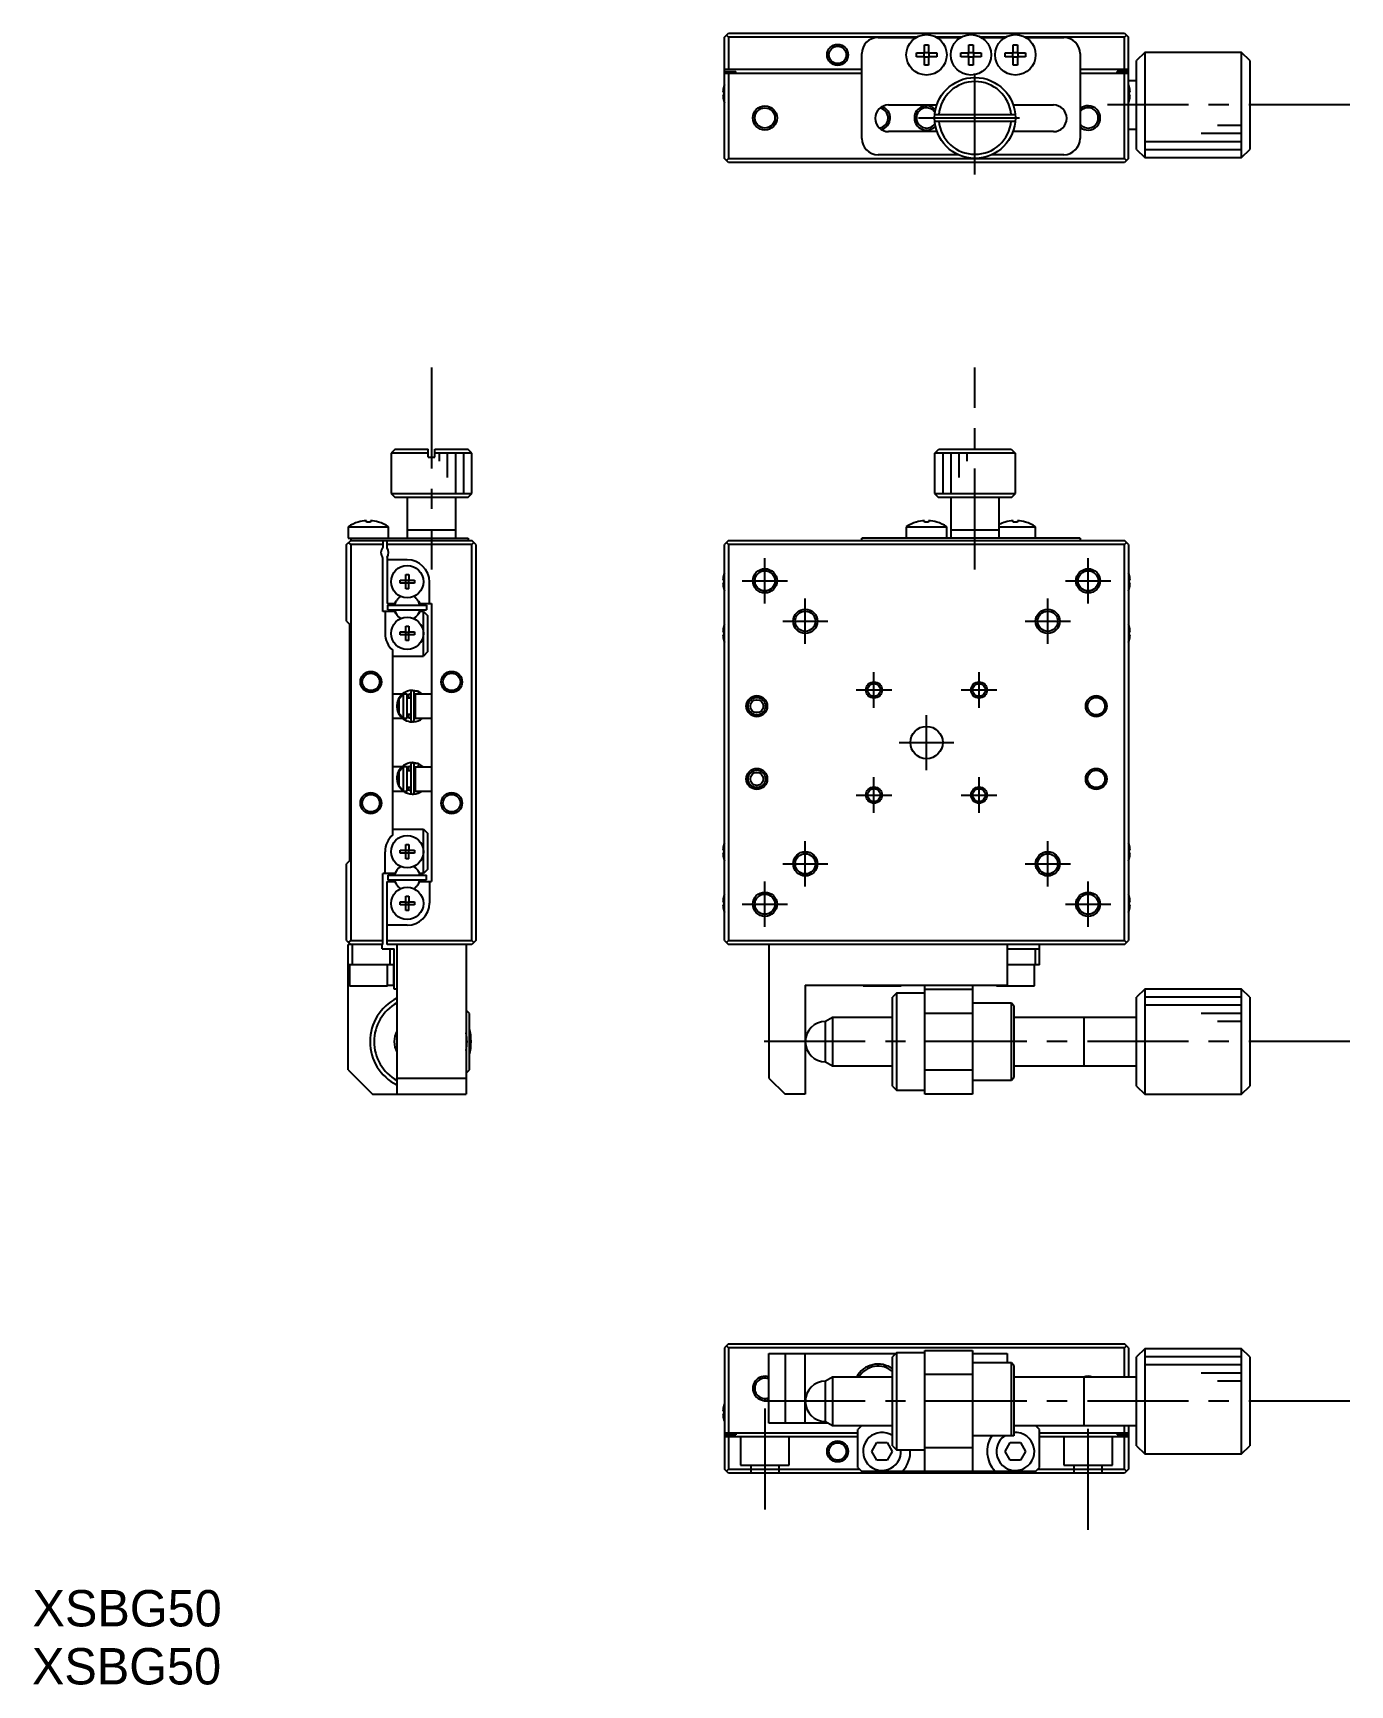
# Model space of a CAD drawing. Extents: x 98 to 394, y -4 to 200.
# Drawn here: x 98 to 261, y -4.4 to 199.9 of the extents above; entities that cross this region are included whole.
import ezdxf

# ---------------------------------------------------------------- set-up
doc = ezdxf.new("R2010")
doc.units = 0
doc.header["$LTSCALE"] = 10
doc.linetypes.add('CENTER', pattern=[2, 1.25, -0.25, 0.25, -0.25])
doc.linetypes.add('DASHED', pattern=[3.5, 2, -1.5])
doc.layers.get('0').update_dxf_attribs({"linetype": 'CONTINUOUS'})
doc.layers.add('CENTER', color=1, linetype='CENTER')
doc.styles.get("Standard").update_dxf_attribs({"font": 'FGP教科書体NT-M'})

msp = doc.modelspace()

# ---------------------------------------------------------------- linework, layer by layer
at = {"color": 7, "linetype": 'CONTINUOUS'}
for p, q in [((183.552981, 199.435219), (184.052981, 199.935219)), ((183.552981, 184.435219), (183.552981, 199.435219)), ((183.802981, 199.685219), (184.052981, 199.435219)), ((184.052981, 199.935219), (233.052981, 199.935219)), ((184.052981, 199.435219), (184.052981, 195.435219)), ((207.365547, 199.435219), (184.052981, 199.435219)), ((202.552981, 199.385219), (207.277246, 199.385219)), ((208.292981, 198.493809), (208.812981, 198.493809)), ((208.292981, 197.495219), (208.292981, 198.493809)), ((208.812981, 198.493809), (208.812981, 197.495219)), ((212.865547, 199.435219), (209.740416, 199.435219)), ((209.828716, 199.385219), (212.777246, 199.385219)), ((213.792981, 198.493809), (214.312981, 198.493809)), ((213.792981, 197.495219), (213.792981, 198.493809)), ((214.312981, 198.493809), (214.312981, 197.495219)), ((218.365547, 199.435219), (215.240416, 199.435219)), ((215.328716, 199.385219), (218.277246, 199.385219)), ((219.292981, 198.493809), (219.812981, 198.493809)), ((219.292981, 197.495219), (219.292981, 198.493809)), ((219.812981, 198.493809), (219.812981, 197.495219)), ((233.052981, 199.435219), (220.740416, 199.435219)), ((220.828716, 199.385219), (225.552981, 199.385219)), ((233.052981, 199.935219), (233.552981, 199.435219)), ((233.052981, 199.435219), (233.302981, 199.685219)), ((233.052981, 195.435219), (233.052981, 199.435219)), ((233.552981, 184.435219), (233.552981, 199.435219)), ((200.552981, 186.885219), (200.552981, 197.385219)), ((207.294392, 196.975219), (207.294392, 197.495219)), ((207.294392, 197.495219), (208.292981, 197.495219)), ((208.292981, 196.975219), (207.294392, 196.975219)), ((208.251606, 196.975219), (208.251606, 197.495219)), ((208.292981, 197.536594), (208.812981, 197.536594)), ((208.292981, 195.97663), (208.292981, 196.975219)), ((208.812981, 196.933844), (208.292981, 196.933844)), ((208.812981, 197.495219), (209.811571, 197.495219)), ((208.812981, 196.975219), (208.812981, 195.97663)), ((209.811571, 196.975219), (208.812981, 196.975219)), ((208.854356, 197.495219), (208.854356, 196.975219)), ((209.811571, 197.495219), (209.811571, 196.975219)), ((212.794392, 196.975219), (212.794392, 197.495219)), ((212.794392, 197.495219), (213.792981, 197.495219)), ((213.792981, 196.975219), (212.794392, 196.975219)), ((213.751606, 196.975219), (213.751606, 197.495219)), ((213.792981, 197.536594), (214.312981, 197.536594)), ((213.792981, 195.97663), (213.792981, 196.975219)), ((214.312981, 196.933844), (213.792981, 196.933844)), ((214.312981, 197.495219), (215.311571, 197.495219)), ((214.312981, 196.975219), (214.312981, 195.97663)), ((215.311571, 196.975219), (214.312981, 196.975219)), ((214.354356, 197.495219), (214.354356, 196.975219)), ((215.311571, 197.495219), (215.311571, 196.975219)), ((218.294392, 196.975219), (218.294392, 197.495219)), ((218.294392, 197.495219), (219.292981, 197.495219)), ((219.292981, 196.975219), (218.294392, 196.975219)), ((219.251606, 196.975219), (219.251606, 197.495219)), ((219.292981, 197.536594), (219.812981, 197.536594)), ((219.292981, 195.97663), (219.292981, 196.975219)), ((219.812981, 196.933844), (219.292981, 196.933844)), ((219.812981, 197.495219), (220.811571, 197.495219)), ((219.812981, 196.975219), (219.812981, 195.97663)), ((220.811571, 196.975219), (219.812981, 196.975219)), ((219.854356, 197.495219), (219.854356, 196.975219)), ((220.811571, 197.495219), (220.811571, 196.975219)), ((227.552981, 197.385219), (227.552981, 186.885219)), ((235.552981, 197.535219), (234.552981, 196.535219)), ((234.552981, 185.535219), (234.552981, 196.535219)), ((235.552981, 197.535219), (235.552981, 184.535219)), ((247.552981, 197.535219), (235.552981, 197.535219)), ((248.552981, 196.535219), (247.552981, 197.535219)), ((247.552981, 184.535219), (247.552981, 197.535219)), ((248.552981, 196.535219), (248.552981, 185.535219)), ((200.552981, 195.435219), (183.552981, 195.435219)), ((183.552981, 195.185219), (184.952981, 195.185219)), ((200.552981, 194.935219), (183.552981, 194.935219)), ((184.052981, 194.935219), (184.052981, 184.435219)), ((184.952981, 194.935219), (184.952981, 195.185219)), ((208.812981, 195.97663), (208.292981, 195.97663)), ((214.312981, 195.97663), (213.792981, 195.97663)), ((219.812981, 195.97663), (219.292981, 195.97663)), ((233.552981, 195.435219), (227.552981, 195.435219)), ((233.552981, 194.935219), (227.552981, 194.935219)), ((233.552981, 195.185219), (232.152981, 195.185219)), ((232.152981, 194.935219), (232.152981, 195.185219)), ((233.052981, 184.435219), (233.052981, 194.935219)), ((183.363122, 192.615219), (183.48346, 192.615219)), ((183.48346, 192.255219), (183.363122, 192.255219)), ((183.478837, 193.323835), (183.48346, 193.321581)), ((183.48346, 192.615219), (183.48346, 192.255219)), ((234.552981, 194.035219), (233.552981, 194.035219)), ((233.622503, 193.321581), (233.627125, 193.323835)), ((233.622503, 192.615219), (233.74284, 192.615219)), ((233.622503, 192.255219), (233.622503, 192.615219)), ((233.74284, 192.255219), (233.622503, 192.255219)), ((183.48346, 191.548858), (183.478837, 191.546603)), ((203.852981, 191.035219), (209.815894, 191.035219)), ((219.290069, 191.035219), (224.252981, 191.035219)), ((233.627125, 191.546603), (233.622503, 191.548858)), ((219.536956, 189.835219), (209.569007, 189.835219)), ((209.569007, 189.035219), (219.536956, 189.035219)), ((233.552981, 188.035219), (234.552981, 188.035219)), ((209.850854, 187.735219), (203.852981, 187.735219)), ((224.252981, 187.735219), (219.255109, 187.735219)), ((184.052981, 183.935219), (183.552981, 184.435219)), ((184.052981, 184.435219), (183.802981, 184.185219)), ((184.052981, 184.435219), (233.052981, 184.435219)), ((233.052981, 183.935219), (184.052981, 183.935219)), ((212.47994, 184.885219), (202.552981, 184.885219)), ((225.552981, 184.885219), (216.626023, 184.885219)), ((233.302981, 184.185219), (233.052981, 184.435219)), ((233.552981, 184.435219), (233.052981, 183.935219)), ((234.552981, 185.535219), (235.552981, 184.535219)), ((235.552981, 184.535219), (247.552981, 184.535219)), ((247.552981, 184.535219), (248.552981, 185.535219)), ((142.791274, 148.468422), (142.291274, 147.968422)), ((146.891274, 147.968422), (142.291274, 147.968422)), ((142.291274, 147.968422), (142.291274, 142.968422)), ((142.791274, 148.468422), (146.891274, 148.468422)), ((146.891274, 147.468422), (146.891274, 148.468422)), ((146.891274, 147.468422), (147.691274, 147.468422)), ((147.691274, 148.468422), (151.791274, 148.468422)), ((147.691274, 147.468422), (147.691274, 148.468422)), ((152.291274, 147.968422), (147.691274, 147.968422)), ((152.291274, 147.968422), (151.791274, 148.468422)), ((152.291274, 142.968422), (152.291274, 147.968422)), ((209.552981, 147.468422), (209.552981, 142.968422)), ((209.552981, 147.468422), (209.569007, 147.468422)), ((209.569007, 147.968422), (210.070794, 148.468422)), ((209.569007, 147.468422), (209.569007, 147.968422)), ((219.536956, 147.968422), (209.569007, 147.968422)), ((210.070794, 148.468422), (219.035168, 148.468422)), ((219.035168, 148.468422), (219.536956, 147.968422)), ((219.536956, 147.968422), (219.536956, 147.468422)), ((219.536956, 147.468422), (219.552981, 147.468422)), ((219.552981, 142.968422), (219.552981, 147.468422)), ((142.291274, 142.968422), (142.791274, 142.468422)), ((142.291274, 142.968422), (152.291274, 142.968422)), ((151.791274, 142.468422), (142.791274, 142.468422)), ((144.291274, 142.468422), (144.291274, 137.468422)), ((150.291274, 137.468422), (150.291274, 142.468422)), ((151.791274, 142.468422), (152.291274, 142.968422)), ((209.552981, 142.968422), (219.552981, 142.968422)), ((209.552981, 142.968422), (210.052981, 142.468422)), ((219.052981, 142.468422), (210.052981, 142.468422)), ((211.552981, 142.468422), (211.552981, 137.468422)), ((217.552981, 137.468422), (217.552981, 142.468422)), ((219.052981, 142.468422), (219.552981, 142.968422)), ((138.232685, 139.431003), (138.229341, 139.437858)), ((139.231274, 139.431003), (139.231274, 139.603375)), ((139.751274, 139.431003), (139.231274, 139.431003)), ((139.751274, 139.603375), (139.751274, 139.431003)), ((140.753207, 139.437858), (140.749864, 139.431003)), ((207.294392, 139.431003), (207.291048, 139.437858)), ((208.292981, 139.431003), (208.292981, 139.603375)), ((208.812981, 139.431003), (208.292981, 139.431003)), ((208.812981, 139.603375), (208.812981, 139.431003)), ((209.814914, 139.437858), (209.811571, 139.431003)), ((218.294392, 139.431003), (218.291048, 139.437858)), ((219.292981, 139.431003), (219.292981, 139.603375)), ((219.812981, 139.431003), (219.292981, 139.431003)), ((219.812981, 139.603375), (219.812981, 139.431003)), ((220.814914, 139.437858), (220.811571, 139.431003)), ((136.791274, 136.668422), (137.291274, 137.168422)), ((136.991274, 138.86008), (141.991274, 138.86008)), ((136.991274, 138.86008), (136.991274, 137.468422)), ((136.991274, 137.468422), (151.841274, 137.468422)), ((137.291274, 136.668422), (137.041274, 136.918422)), ((137.291274, 137.168422), (152.291274, 137.168422)), ((137.341274, 137.168422), (137.341274, 137.468422)), ((141.291274, 137.168422), (141.291274, 136.32986)), ((141.791274, 136.268422), (141.791274, 137.168422)), ((141.991274, 137.468422), (141.991274, 138.86008)), ((144.291274, 138.468422), (150.291274, 138.468422)), ((151.841274, 137.468422), (151.841274, 137.168422)), ((152.791274, 136.668422), (152.291274, 137.168422)), ((152.541274, 136.918422), (152.291274, 136.668422)), ((184.052981, 137.168422), (183.552981, 136.668422)), ((184.052981, 136.668422), (183.802981, 136.918422)), ((184.052981, 137.168422), (233.052981, 137.168422)), ((200.552981, 137.168422), (200.552981, 137.468422)), ((227.552981, 137.468422), (200.552981, 137.468422)), ((206.052981, 138.86008), (211.052981, 138.86008)), ((206.052981, 138.86008), (206.052981, 137.468422)), ((211.052981, 137.468422), (211.052981, 138.86008)), ((211.552981, 138.468422), (217.552981, 138.468422)), ((217.552981, 138.86008), (222.052981, 138.86008)), ((222.052981, 137.468422), (222.052981, 138.86008)), ((227.552981, 137.468422), (227.552981, 137.168422)), ((233.552981, 136.668422), (233.052981, 137.168422)), ((233.302981, 136.918422), (233.052981, 136.668422)), ((136.791274, 127.168422), (136.791274, 136.668422)), ((137.291274, 136.668422), (137.291274, 87.668422)), ((141.291274, 136.668422), (137.291274, 136.668422)), ((141.291274, 128.368422), (141.291274, 135.006985)), ((152.291274, 136.668422), (141.791274, 136.668422)), ((141.791274, 135.068422), (141.791274, 129.368422)), ((152.291274, 87.668422), (152.291274, 136.668422)), ((152.791274, 136.668422), (152.791274, 87.668422)), ((183.552981, 87.668422), (183.552981, 136.668422)), ((233.052981, 136.668422), (184.052981, 136.668422)), ((184.052981, 136.668422), (184.052981, 87.668422)), ((233.052981, 87.668422), (233.052981, 136.668422)), ((233.552981, 136.668422), (233.552981, 87.668422)), ((144.291274, 134.768422), (141.791274, 134.768422)), ((144.111274, 132.954784), (144.471274, 132.954784)), ((144.111274, 132.248422), (144.111274, 132.954784)), ((144.471274, 132.954784), (144.471274, 132.248422)), ((183.478837, 132.957038), (183.48346, 132.954784)), ((233.622503, 132.954784), (233.627125, 132.957038)), ((143.404913, 132.248422), (144.111274, 132.248422)), ((143.404913, 131.888422), (143.404913, 132.248422)), ((144.111274, 131.888422), (143.404913, 131.888422)), ((144.121646, 132.23805), (144.111274, 132.248422)), ((144.121646, 131.898795), (144.111274, 131.888422)), ((144.111274, 131.182061), (144.111274, 131.888422)), ((144.471274, 131.182061), (144.111274, 131.182061)), ((144.121646, 131.898795), (144.121646, 132.23805)), ((144.121646, 132.23805), (144.460902, 132.23805)), ((144.460902, 131.898795), (144.121646, 131.898795)), ((144.460902, 132.23805), (144.471274, 132.248422)), ((144.460902, 132.23805), (144.460902, 131.898795)), ((144.460902, 131.898795), (144.471274, 131.888422)), ((144.471274, 132.248422), (145.177636, 132.248422)), ((145.177636, 131.888422), (144.471274, 131.888422)), ((144.471274, 131.182061), (144.471274, 131.888422)), ((145.177636, 132.248422), (145.177636, 131.888422)), ((147.041274, 129.368422), (147.041274, 132.018422)), ((183.363122, 132.248422), (183.48346, 132.248422)), ((183.48346, 131.888422), (183.363122, 131.888422)), ((183.48346, 131.182061), (183.478837, 131.179807)), ((183.48346, 132.248422), (183.48346, 131.888422)), ((233.622503, 131.888422), (233.622503, 132.248422)), ((233.622503, 132.248422), (233.74284, 132.248422)), ((233.74284, 131.888422), (233.622503, 131.888422)), ((233.627125, 131.179807), (233.622503, 131.182061)), ((141.791274, 129.368422), (142.746862, 129.368422)), ((141.891274, 128.568422), (141.891274, 129.168422)), ((141.891274, 129.168422), (146.691274, 129.168422)), ((142.746862, 129.368422), (142.916459, 129.662172)), ((145.666089, 129.662172), (145.835686, 129.368422)), ((145.835686, 129.368422), (147.291274, 129.368422)), ((146.691274, 129.168422), (146.691274, 128.568422)), ((147.291274, 129.368422), (147.291274, 94.968422)), ((136.791274, 127.168422), (137.141274, 126.818422)), ((137.141274, 126.818422), (137.141274, 97.518422)), ((142.746862, 128.368422), (141.291274, 128.368422)), ((141.541274, 128.368422), (141.541274, 125.668422)), ((141.891274, 128.568422), (146.691274, 128.568422)), ((142.916459, 128.074672), (142.746862, 128.368422)), ((145.835686, 128.368422), (145.666089, 128.074672)), ((146.291274, 128.368422), (145.835686, 128.368422)), ((146.291274, 128.368422), (146.791274, 127.868422)), ((146.291274, 122.868422), (146.291274, 128.368422)), ((146.791274, 127.868422), (146.791274, 123.368422)), ((143.404913, 125.848422), (144.111274, 125.848422)), ((143.404913, 125.488422), (143.404913, 125.848422)), ((144.111274, 125.488422), (143.404913, 125.488422)), ((144.111274, 126.554784), (144.471274, 126.554784)), ((144.111274, 125.848422), (144.111274, 126.554784)), ((144.121646, 125.83805), (144.111274, 125.848422)), ((144.121646, 125.498795), (144.111274, 125.488422)), ((144.111274, 124.782061), (144.111274, 125.488422)), ((144.471274, 124.782061), (144.111274, 124.782061)), ((144.121646, 125.498795), (144.121646, 125.83805)), ((144.121646, 125.83805), (144.460902, 125.83805)), ((144.460902, 125.498795), (144.121646, 125.498795)), ((144.460902, 125.83805), (144.471274, 125.848422)), ((144.460902, 125.83805), (144.460902, 125.498795)), ((144.460902, 125.498795), (144.471274, 125.488422)), ((144.471274, 126.554784), (144.471274, 125.848422)), ((144.471274, 125.848422), (145.177636, 125.848422)), ((145.177636, 125.488422), (144.471274, 125.488422)), ((144.471274, 124.782061), (144.471274, 125.488422)), ((145.177636, 125.848422), (145.177636, 125.488422)), ((183.363122, 125.848422), (183.48346, 125.848422)), ((183.48346, 125.488422), (183.363122, 125.488422)), ((183.478837, 126.557038), (183.48346, 126.554784)), ((183.48346, 124.782061), (183.478837, 124.779807)), ((183.48346, 125.848422), (183.48346, 125.488422)), ((233.622503, 126.554784), (233.627125, 126.557038)), ((233.622503, 125.488422), (233.622503, 125.848422)), ((233.622503, 125.848422), (233.74284, 125.848422)), ((233.74284, 125.488422), (233.622503, 125.488422)), ((233.627125, 124.779807), (233.622503, 124.782061)), ((142.491274, 100.747485), (142.491274, 123.58936)), ((142.491274, 122.868422), (146.291274, 122.868422)), ((146.791274, 123.368422), (146.291274, 122.868422)), ((145.712303, 118.467425), (144.97076, 118.625149)), ((145.37466, 118.52197), (145.340394, 118.517907)), ((145.409083, 118.524316), (145.37466, 118.52197)), ((145.443579, 118.52494), (145.409083, 118.524316)), ((145.478065, 118.523838), (145.443579, 118.52494)), ((145.512455, 118.521015), (145.478065, 118.523838)), ((143.690808, 118.168422), (142.491274, 118.168422)), ((143.291274, 117.584938), (143.791274, 118.114106)), ((143.291274, 115.751907), (143.291274, 117.584938)), ((144.291274, 118.168422), (143.791274, 118.168422)), ((143.791274, 118.168422), (143.791274, 115.168422)), ((144.291264, 118.083348), (144.743397, 118.21445)), ((144.291274, 115.168422), (144.291274, 118.168422)), ((144.743424, 117.668422), (144.291274, 117.668422)), ((144.491274, 117.668422), (144.491274, 118.168422)), ((144.743424, 118.426469), (144.743424, 114.926469)), ((145.142743, 118.458307), (145.140985, 118.457471)), ((145.174332, 118.472324), (145.142743, 118.458307)), ((145.143424, 114.926469), (145.143424, 118.426469)), ((145.143424, 117.824858), (145.291242, 118.084784)), ((145.291274, 117.668422), (145.143424, 117.668422)), ((145.20657, 118.484743), (145.174332, 118.472324)), ((145.239375, 118.495535), (145.20657, 118.484743)), ((145.272669, 118.504674), (145.239375, 118.495535)), ((145.30637, 118.512137), (145.272669, 118.504674)), ((145.291274, 118.168422), (145.291274, 115.168422)), ((147.291274, 118.168422), (145.291274, 118.168422)), ((145.340394, 118.517907), (145.30637, 118.512137)), ((145.546666, 118.516476), (145.512455, 118.521015)), ((145.580613, 118.510232), (145.546666, 118.516476)), ((145.614215, 118.502298), (145.580613, 118.510232)), ((145.610875, 118.180246), (145.60455, 118.168422)), ((145.617336, 118.192752), (145.610875, 118.180246)), ((145.647387, 118.492692), (145.614215, 118.502298)), ((145.719102, 118.464511), (145.61508, 118.168404)), ((145.623891, 118.205858), (145.617336, 118.192752)), ((145.630497, 118.219479), (145.623891, 118.205858)), ((145.637112, 118.233528), (145.630497, 118.219479)), ((145.643692, 118.247913), (145.637112, 118.233528)), ((145.650195, 118.262541), (145.643692, 118.247913)), ((145.680048, 118.481439), (145.647387, 118.492692)), ((145.656579, 118.277317), (145.650195, 118.262541)), ((145.662802, 118.292146), (145.656579, 118.277317)), ((145.668824, 118.30693), (145.662802, 118.292146)), ((145.674607, 118.321576), (145.668824, 118.30693)), ((145.680111, 118.335986), (145.674607, 118.321576)), ((145.710438, 118.469285), (145.680048, 118.481439)), ((145.685303, 118.350069), (145.680111, 118.335986)), ((145.690148, 118.363732), (145.685303, 118.350069)), ((145.694614, 118.376888), (145.690148, 118.363732)), ((145.698674, 118.38945), (145.694614, 118.376888)), ((145.7023, 118.401338), (145.698674, 118.38945)), ((145.705469, 118.412474), (145.7023, 118.401338)), ((145.70816, 118.422787), (145.705469, 118.412474)), ((145.710356, 118.432208), (145.70816, 118.422787)), ((145.709106, 118.469567), (145.711098, 118.468911)), ((146.197073, 118.168457), (145.709998, 118.468434)), ((145.712043, 118.440678), (145.710356, 118.432208)), ((145.711098, 118.468911), (145.712577, 118.467066)), ((145.71321, 118.448142), (145.712043, 118.440678)), ((145.712577, 118.467066), (145.713532, 118.464043)), ((145.71385, 118.45455), (145.71321, 118.448142)), ((145.713532, 118.464043), (145.713957, 118.459862)), ((145.713957, 118.459862), (145.71385, 118.45455)), ((142.491274, 115.168422), (143.710012, 115.168422)), ((143.791274, 115.222739), (143.291274, 115.751907)), ((143.791274, 115.168422), (144.291274, 115.168422)), ((144.743423, 115.138788), (144.291206, 115.26932)), ((144.291274, 115.668422), (144.743424, 115.668422)), ((144.491274, 115.192946), (144.491274, 115.668422)), ((144.965401, 114.727696), (145.06619, 114.731335)), ((145.143424, 115.668422), (145.291274, 115.668422)), ((145.291235, 115.268158), (145.143424, 115.52808)), ((145.304634, 115.167616), (145.143427, 115.13847)), ((145.291274, 115.168422), (147.291274, 115.168422)), ((145.651746, 114.86087), (145.710438, 114.883653)), ((145.70662, 114.883884), (145.709106, 114.883371)), ((145.709106, 114.883371), (145.708799, 114.884103)), ((145.710438, 114.883653), (145.709106, 114.883371)), ((145.710196, 114.884589), (145.763126, 114.908191)), ((143.635281, 109.168422), (142.491274, 109.168422)), ((143.291274, 108.584938), (143.791274, 109.114106)), ((143.291274, 106.751907), (143.291274, 108.584938)), ((144.291274, 109.168422), (143.791274, 109.168422)), ((143.791274, 109.168422), (143.791274, 106.168422)), ((144.291152, 109.136322), (144.754136, 109.272493)), ((144.291274, 106.168422), (144.291274, 109.168422)), ((144.754164, 108.668422), (144.291274, 108.668422)), ((144.491274, 109.168422), (144.365262, 109.168422)), ((144.491274, 108.668422), (144.491274, 109.168422)), ((144.754164, 109.484512), (144.754164, 105.984512)), ((145.723042, 109.525467), (144.981499, 109.683192)), ((145.153482, 109.51635), (145.151724, 109.515514)), ((145.185072, 109.530367), (145.153482, 109.51635)), ((145.154164, 105.984512), (145.154164, 109.484512)), ((145.154164, 108.882901), (145.291229, 109.136207)), ((145.291274, 108.668422), (145.154164, 108.668422)), ((145.217309, 109.542786), (145.185072, 109.530367)), ((145.250115, 109.553578), (145.217309, 109.542786)), ((145.283408, 109.562716), (145.250115, 109.553578)), ((145.317109, 109.57018), (145.283408, 109.562716)), ((145.291274, 109.168534), (147.291274, 109.167894)), ((145.291274, 109.168422), (145.291274, 106.168422)), ((145.351134, 109.57595), (145.317109, 109.57018)), ((145.385399, 109.580013), (145.351134, 109.57595)), ((145.419822, 109.582359), (145.385399, 109.580013)), ((145.454319, 109.582982), (145.419822, 109.582359)), ((145.488804, 109.581881), (145.454319, 109.582982)), ((145.523194, 109.579057), (145.488804, 109.581881)), ((145.557405, 109.574518), (145.523194, 109.579057)), ((145.591352, 109.568274), (145.557405, 109.574518)), ((145.582144, 109.17345), (145.577967, 109.168422)), ((145.586692, 109.179521), (145.582144, 109.17345)), ((145.591583, 109.186597), (145.586692, 109.179521)), ((145.729841, 109.522554), (145.589994, 109.168403)), ((145.624954, 109.56034), (145.591352, 109.568274)), ((145.596786, 109.194636), (145.591583, 109.186597)), ((145.60227, 109.203588), (145.596786, 109.194636)), ((145.608001, 109.213399), (145.60227, 109.203588)), ((145.613944, 109.224007), (145.608001, 109.213399)), ((145.620062, 109.235349), (145.613944, 109.224007)), ((145.626319, 109.247354), (145.620062, 109.235349)), ((145.658126, 109.550735), (145.624954, 109.56034)), ((145.632675, 109.259948), (145.626319, 109.247354)), ((145.639092, 109.273055), (145.632675, 109.259948)), ((145.645529, 109.286593), (145.639092, 109.273055)), ((145.651949, 109.300481), (145.645529, 109.286593)), ((145.65831, 109.314632), (145.651949, 109.300481)), ((145.690787, 109.539482), (145.658126, 109.550735)), ((145.664575, 109.32896), (145.65831, 109.314632)), ((145.670705, 109.343376), (145.664575, 109.32896)), ((145.676662, 109.357793), (145.670705, 109.343376)), ((145.682409, 109.372122), (145.676662, 109.357793)), ((145.687912, 109.386275), (145.682409, 109.372122)), ((145.693136, 109.400165), (145.687912, 109.386275)), ((145.721178, 109.527328), (145.690787, 109.539482)), ((145.69805, 109.413707), (145.693136, 109.400165)), ((145.702623, 109.426818), (145.69805, 109.413707)), ((145.706828, 109.439417), (145.702623, 109.426818)), ((145.710638, 109.451427), (145.706828, 109.439417)), ((145.71403, 109.462774), (145.710638, 109.451427)), ((145.716983, 109.473388), (145.71403, 109.462774)), ((145.71948, 109.483206), (145.716983, 109.473388)), ((145.721504, 109.492165), (145.71948, 109.483206)), ((145.719845, 109.527609), (145.72179, 109.526987)), ((146.273866, 109.168473), (145.720737, 109.526477)), ((145.723044, 109.500212), (145.721504, 109.492165)), ((145.72179, 109.526987), (145.723249, 109.525239)), ((145.724089, 109.507297), (145.723044, 109.500212)), ((145.723249, 109.525239), (145.724213, 109.522374)), ((145.724635, 109.513376), (145.724089, 109.507297)), ((145.724213, 109.522374), (145.724676, 109.518412)), ((145.724676, 109.518412), (145.724635, 109.513376)), ((143.275142, 106.745012), (143.795278, 106.167916)), ((143.791274, 106.222739), (143.291274, 106.751907)), ((144.754162, 106.196831), (144.291222, 106.332388)), ((144.291274, 106.668422), (144.754164, 106.668422)), ((144.491274, 106.254427), (144.491274, 106.668422)), ((145.154164, 106.668422), (145.291274, 106.668422)), ((145.291247, 106.332804), (145.154164, 106.586123)), ((142.491274, 106.168422), (144.291274, 106.168422)), ((144.976141, 105.785739), (145.076929, 105.789378)), ((145.291354, 106.220804), (145.154166, 106.196513)), ((145.291274, 106.168422), (147.291274, 106.168422)), ((145.662486, 105.918914), (145.721178, 105.941695)), ((145.717359, 105.941927), (145.719845, 105.941414)), ((145.719845, 105.941414), (145.719538, 105.942145)), ((145.721178, 105.941695), (145.719845, 105.941414)), ((145.720936, 105.942631), (145.773865, 105.966234)), ((142.491274, 101.468422), (146.291274, 101.468422)), ((146.291274, 101.468422), (146.791274, 100.968422)), ((146.291274, 95.968422), (146.291274, 101.468422)), ((146.791274, 100.968422), (146.791274, 96.468422)), ((141.541274, 95.968422), (141.541274, 98.668422)), ((143.404913, 98.848422), (144.111274, 98.848422)), ((143.404913, 98.488422), (143.404913, 98.848422)), ((144.111274, 98.488422), (143.404913, 98.488422)), ((144.111274, 99.554784), (144.471274, 99.554784)), ((144.111274, 98.848422), (144.111274, 99.554784)), ((144.121646, 98.83805), (144.111274, 98.848422)), ((144.121646, 98.498795), (144.111274, 98.488422)), ((144.111274, 97.782061), (144.111274, 98.488422)), ((144.121646, 98.498795), (144.121646, 98.83805)), ((144.121646, 98.83805), (144.460902, 98.83805)), ((144.460902, 98.498795), (144.121646, 98.498795)), ((144.460902, 98.83805), (144.471274, 98.848422)), ((144.460902, 98.83805), (144.460902, 98.498795)), ((144.460902, 98.498795), (144.471274, 98.488422)), ((144.471274, 99.554784), (144.471274, 98.848422)), ((144.471274, 98.848422), (145.177636, 98.848422)), ((145.177636, 98.488422), (144.471274, 98.488422)), ((144.471274, 97.782061), (144.471274, 98.488422)), ((145.177636, 98.848422), (145.177636, 98.488422)), ((183.363122, 98.848422), (183.48346, 98.848422)), ((183.48346, 98.488422), (183.363122, 98.488422)), ((183.478837, 99.557038), (183.48346, 99.554784)), ((183.48346, 98.848422), (183.48346, 98.488422)), ((233.622503, 99.554784), (233.627125, 99.557038)), ((233.622503, 98.488422), (233.622503, 98.848422)), ((233.622503, 98.848422), (233.74284, 98.848422)), ((233.74284, 98.488422), (233.622503, 98.488422)), ((137.141274, 97.518422), (136.791274, 97.168422)), ((136.791274, 87.668422), (136.791274, 97.168422)), ((142.916459, 96.262172), (142.746862, 95.968422)), ((144.471274, 97.782061), (144.111274, 97.782061)), ((145.835686, 95.968422), (145.666089, 96.262172)), ((146.791274, 96.468422), (146.291274, 95.968422)), ((183.48346, 97.782061), (183.478837, 97.779807)), ((233.627125, 97.779807), (233.622503, 97.782061)), ((142.746862, 95.968422), (141.291274, 95.968422)), ((141.291274, 87.168422), (141.291274, 95.968422)), ((141.791274, 94.968422), (142.746862, 94.968422)), ((141.791274, 87.168422), (141.791274, 94.968422)), ((141.891274, 95.768422), (146.691274, 95.768422)), ((141.891274, 95.768422), (141.891274, 95.168422)), ((141.891274, 95.168422), (146.691274, 95.168422)), ((142.746862, 94.968422), (142.916459, 94.674672)), ((145.666089, 94.674672), (145.835686, 94.968422)), ((146.291274, 95.968422), (145.835686, 95.968422)), ((145.835686, 94.968422), (147.291274, 94.968422)), ((146.691274, 95.168422), (146.691274, 95.768422)), ((147.041274, 94.968422), (147.041274, 92.318422)), ((143.404913, 92.448422), (144.111274, 92.448422)), ((143.404913, 92.088422), (143.404913, 92.448422)), ((144.111274, 92.088422), (143.404913, 92.088422)), ((144.111274, 93.154784), (144.471274, 93.154784)), ((144.111274, 92.448422), (144.111274, 93.154784)), ((144.121646, 92.43805), (144.111274, 92.448422)), ((144.121646, 92.098795), (144.111274, 92.088422)), ((144.111274, 91.382061), (144.111274, 92.088422)), ((144.121646, 92.098795), (144.121646, 92.43805)), ((144.121646, 92.43805), (144.460902, 92.43805)), ((144.460902, 92.098795), (144.121646, 92.098795)), ((144.460902, 92.43805), (144.471274, 92.448422)), ((144.460902, 92.43805), (144.460902, 92.098795)), ((144.460902, 92.098795), (144.471274, 92.088422)), ((144.471274, 93.154784), (144.471274, 92.448422)), ((144.471274, 92.448422), (145.177636, 92.448422)), ((145.177636, 92.088422), (144.471274, 92.088422)), ((144.471274, 91.382061), (144.471274, 92.088422)), ((145.177636, 92.448422), (145.177636, 92.088422)), ((183.363122, 92.448422), (183.48346, 92.448422)), ((183.48346, 92.088422), (183.363122, 92.088422)), ((183.478837, 93.157038), (183.48346, 93.154784)), ((183.48346, 92.448422), (183.48346, 92.088422)), ((233.622503, 93.154784), (233.627125, 93.157038)), ((233.622503, 92.088422), (233.622503, 92.448422)), ((233.622503, 92.448422), (233.74284, 92.448422)), ((233.74284, 92.088422), (233.622503, 92.088422)), ((144.471274, 91.382061), (144.111274, 91.382061)), ((183.48346, 91.382061), (183.478837, 91.379807)), ((233.627125, 91.379807), (233.622503, 91.382061)), ((144.291274, 89.568422), (141.791274, 89.568422)), ((136.791274, 87.668422), (137.291274, 87.168422)), ((141.291274, 87.168422), (136.991274, 87.168422)), ((136.991274, 71.668422), (136.991274, 87.168422)), ((137.041274, 87.418422), (137.291274, 87.668422)), ((137.291274, 87.668422), (141.291274, 87.668422)), ((137.491274, 87.168422), (137.491274, 84.668422)), ((141.191274, 86.668422), (141.191274, 87.168422)), ((141.191274, 86.668422), (142.691274, 86.668422)), ((141.791274, 87.668422), (152.291274, 87.668422)), ((152.291274, 87.168422), (141.791274, 87.168422)), ((142.191274, 84.668422), (142.191274, 86.668422)), ((142.691274, 81.668422), (142.691274, 86.668422)), ((142.991274, 87.168422), (142.991274, 68.668422)), ((151.591274, 87.168422), (151.591274, 68.668422)), ((152.291274, 87.668422), (152.541274, 87.418422)), ((152.791274, 87.668422), (152.291274, 87.168422)), ((183.552981, 87.668422), (184.052981, 87.168422)), ((184.052981, 87.668422), (183.802981, 87.418422)), ((184.052981, 87.668422), (233.052981, 87.668422)), ((233.052981, 87.168422), (184.052981, 87.168422)), ((189.052981, 87.168422), (189.052981, 70.668422)), ((218.552981, 87.168422), (218.552981, 82.168422)), ((218.552981, 86.668422), (222.552983, 86.668422)), ((222.052981, 84.668422), (222.052981, 86.668422)), ((222.552983, 84.668422), (222.552983, 87.168422)), ((233.302981, 87.418422), (233.052981, 87.668422)), ((233.052981, 87.168422), (233.552981, 87.668422)), ((142.691274, 84.668422), (136.991274, 84.668422)), ((137.060453, 84.668422), (137.060453, 82.168422)), ((137.141274, 84.668422), (137.141274, 82.068422)), ((141.841274, 82.068422), (141.841274, 84.668422)), ((142.651011, 82.168422), (142.651011, 84.668422)), ((222.552981, 84.668422), (218.552981, 84.668422)), ((221.902981, 82.068422), (221.902981, 84.668422)), ((137.141274, 82.168422), (136.991274, 82.168422)), ((137.141274, 82.068422), (141.841274, 82.068422)), ((141.841274, 82.168422), (142.691274, 82.168422)), ((193.552981, 82.168422), (218.552981, 82.168422)), ((193.552981, 82.168422), (193.552981, 68.668422)), ((200.702981, 82.168422), (200.702981, 82.068422)), ((200.702981, 82.068422), (205.402981, 82.068422)), ((205.402981, 82.068422), (205.402981, 82.168422)), ((208.352981, 68.668422), (208.352981, 82.168422)), ((214.252981, 82.168422), (214.252981, 68.668422)), ((217.202981, 82.168422), (217.202981, 82.068422)), ((217.202981, 82.068422), (221.902981, 82.068422)), ((142.991274, 81.668422), (142.691274, 81.668422)), ((204.852981, 81.168422), (204.352981, 80.668422)), ((204.352981, 69.668422), (204.352981, 80.668422)), ((204.852981, 81.168422), (204.852981, 69.168422)), ((208.352981, 81.168422), (204.852981, 81.168422)), ((208.352981, 81.668422), (214.252981, 81.668422)), ((219.052981, 79.918422), (214.252981, 79.918422)), ((219.052981, 70.418422), (219.052981, 79.918422)), ((219.352981, 79.618422), (219.052981, 79.918422)), ((235.552981, 81.668422), (234.552981, 80.668422)), ((234.552981, 69.668422), (234.552981, 80.668422)), ((235.552981, 81.668422), (235.552981, 68.668422)), ((247.552981, 81.668422), (235.552981, 81.668422)), ((248.552981, 80.668422), (247.552981, 81.668422)), ((247.552981, 68.668422), (247.552981, 81.668422)), ((248.552981, 80.668197), (248.552981, 69.668422)), ((151.991274, 78.668422), (151.591274, 79.068422)), ((151.991274, 71.668422), (151.991274, 78.668422)), ((196.919007, 78.168422), (196.052981, 77.668422)), ((196.052981, 72.668422), (196.052981, 77.668422)), ((196.919007, 78.168422), (196.919007, 72.168422)), ((204.352962, 78.168422), (196.919007, 78.168422)), ((214.252981, 78.668422), (208.352981, 78.668422)), ((219.352981, 79.618422), (219.352981, 70.718422)), ((234.552981, 78.168422), (219.353001, 78.168422)), ((228.052981, 72.168417), (228.052981, 78.168428)), ((136.991274, 71.668422), (139.991274, 68.668422)), ((151.591274, 71.268422), (151.991274, 71.668422)), ((196.052981, 72.668422), (196.919007, 72.168422)), ((196.919007, 72.168422), (204.352962, 72.168422)), ((208.352981, 71.668422), (214.252981, 71.668422)), ((219.353001, 72.168422), (234.552981, 72.168422)), ((142.991274, 70.668422), (151.591274, 70.668422)), ((189.052981, 70.668422), (191.052981, 68.668422)), ((204.352981, 69.668422), (204.852981, 69.168422)), ((214.252981, 70.418422), (219.052981, 70.418422)), ((219.052981, 70.418422), (219.352981, 70.718422)), ((234.552981, 69.668422), (235.552981, 68.668422)), ((247.552981, 68.668422), (248.552981, 69.668422)), ((139.991274, 68.668422), (151.591274, 68.668422)), ((193.552981, 68.668422), (191.052981, 68.668422)), ((204.852981, 69.168422), (208.352981, 69.168422)), ((214.252981, 68.668422), (208.352981, 68.668422)), ((235.552981, 68.668422), (247.552981, 68.668422)), ((184.052981, 37.776633), (183.552981, 37.276633)), ((183.552981, 37.276633), (183.552981, 22.276633)), ((183.802981, 37.526633), (184.052981, 37.276633)), ((184.052981, 37.776633), (233.052981, 37.776633)), ((184.052981, 37.276633), (184.052981, 26.776633)), ((233.052981, 37.276633), (184.052981, 37.276633)), ((208.352981, 36.976633), (214.252981, 36.976633)), ((208.352981, 21.976633), (208.352981, 36.976633)), ((214.252981, 36.976633), (214.252981, 21.976633)), ((233.552981, 37.276633), (233.052981, 37.776633)), ((233.052981, 37.276633), (233.302981, 37.526633)), ((233.052981, 33.676633), (233.052981, 37.276633)), ((233.552981, 37.276633), (233.552981, 33.676633)), ((235.552981, 37.176633), (234.552981, 36.176633)), ((247.552981, 37.176633), (235.552981, 37.176633)), ((235.552981, 37.176633), (235.552981, 24.176633)), ((247.552981, 24.176633), (247.552981, 37.176633)), ((248.552981, 36.176633), (247.552981, 37.176633)), ((189.052981, 27.976633), (189.052981, 36.576633)), ((189.052981, 36.576633), (204.752981, 36.576633)), ((191.052981, 36.576633), (191.052981, 27.976633)), ((193.552981, 27.976633), (193.552981, 36.576633)), ((204.852981, 36.676633), (204.352981, 36.176633)), ((204.352981, 25.176633), (204.352981, 36.176633)), ((204.852981, 36.676633), (204.852981, 24.676633)), ((208.352981, 36.676633), (204.852981, 36.676633)), ((214.252981, 36.576633), (218.552981, 36.576633)), ((219.052981, 35.426633), (214.252981, 35.426633)), ((218.552981, 36.576633), (218.552981, 35.426633)), ((219.052981, 26.426633), (219.052981, 35.426633)), ((219.352981, 35.126633), (219.052981, 35.426633)), ((219.352981, 35.126633), (219.352981, 26.426633)), ((234.552981, 25.176633), (234.552981, 36.176633)), ((248.552981, 36.176633), (248.552981, 25.176633)), ((196.919007, 33.676633), (196.052981, 33.176633)), ((196.052981, 28.176633), (196.052981, 33.176633)), ((204.352981, 33.676633), (196.919007, 33.676633)), ((196.919007, 33.676633), (196.919007, 27.676633)), ((214.252981, 33.976633), (208.352981, 33.976633)), ((234.552981, 33.676633), (219.352981, 33.676633)), ((228.052981, 27.676628), (228.052981, 33.676638)), ((183.363122, 29.456633), (183.48346, 29.456633)), ((183.48346, 29.096633), (183.363122, 29.096633)), ((183.478837, 30.165249), (183.48346, 30.162994)), ((183.48346, 29.456633), (183.48346, 29.096633)), ((183.48346, 28.390271), (183.478837, 28.388017)), ((183.552981, 26.776633), (200.052981, 26.776633)), ((184.952981, 26.776633), (184.952981, 26.526633)), ((196.399391, 27.976633), (189.052981, 27.976633)), ((196.052981, 28.176633), (196.919007, 27.676633)), ((196.919007, 27.676633), (204.352981, 27.676633)), ((200.552981, 27.676633), (200.052981, 27.176633)), ((200.052981, 22.476633), (200.052981, 27.176633)), ((219.352981, 27.676633), (234.552981, 27.676633)), ((222.552981, 27.176633), (222.052981, 27.676633)), ((222.552981, 22.476633), (222.552981, 27.176633)), ((222.552981, 26.776633), (233.552981, 26.776633)), ((232.152981, 26.776633), (232.152981, 26.526633)), ((233.052981, 26.776633), (233.052981, 27.676633)), ((233.552981, 27.676633), (233.552981, 22.276633)), ((183.552981, 26.526633), (184.952981, 26.526633)), ((200.052981, 26.276633), (183.552981, 26.276633)), ((184.052981, 26.276633), (184.052981, 22.276633)), ((201.782811, 24.476633), (202.417896, 25.576633)), ((202.417896, 25.576633), (203.688067, 25.576633)), ((203.688067, 25.576633), (204.323152, 24.476633)), ((204.352981, 25.176633), (204.852981, 24.676633)), ((204.852981, 24.676633), (208.352981, 24.676633)), ((208.352981, 24.976633), (214.252981, 24.976633)), ((219.352981, 26.426633), (214.252981, 26.426633)), ((218.282811, 24.476633), (218.917896, 25.576633)), ((218.917896, 25.576633), (220.188067, 25.576633)), ((220.188067, 25.576633), (220.823152, 24.476633)), ((233.552981, 26.276633), (222.552981, 26.276633)), ((233.552981, 26.526633), (232.152981, 26.526633)), ((233.052981, 22.276633), (233.052981, 26.276633)), ((234.552981, 25.176633), (235.552981, 24.176633)), ((247.552981, 24.176633), (248.552981, 25.176633)), ((202.417896, 23.376633), (201.782811, 24.476633)), ((203.688067, 23.376633), (202.417896, 23.376633)), ((204.323152, 24.476633), (203.688067, 23.376633)), ((218.917896, 23.376633), (218.282811, 24.476633)), ((220.188067, 23.376633), (218.917896, 23.376633)), ((220.823152, 24.476633), (220.188067, 23.376633)), ((235.552981, 24.176633), (247.552981, 24.176633)), ((184.052981, 21.776633), (183.552981, 22.276633)), ((184.052981, 22.276633), (183.802981, 22.026633)), ((184.052981, 22.276633), (200.252981, 22.276633)), ((233.052981, 21.776633), (184.052981, 21.776633)), ((200.052981, 22.476633), (200.552981, 21.976633)), ((222.052981, 21.976633), (200.552981, 21.976633)), ((205.571137, 22.045811), (205.600509, 21.976633)), ((217.005454, 21.976633), (217.034826, 22.045811)), ((222.052981, 21.976633), (222.552981, 22.476633)), ((222.352981, 22.276633), (233.052981, 22.276633)), ((233.302981, 22.026633), (233.052981, 22.276633)), ((233.552981, 22.276633), (233.052981, 21.776633))]:
    msp.add_line(p, q, dxfattribs=at)
at = {"color": 3, "linetype": 'CONTINUOUS'}
for p, q in [((187.327399, 189.189359), (187.364839, 189.046866)), ((244.552981, 188.535219), (247.552981, 188.535219)), ((235.552981, 186.535219), (247.552981, 186.535219)), ((242.552981, 187.535219), (247.552981, 187.535219)), ((235.552981, 185.535219), (247.552981, 185.535219)), ((148.291274, 146.968422), (148.291274, 147.968422)), ((149.291274, 144.968422), (149.291274, 147.968422)), ((150.291274, 142.968422), (150.291274, 147.968422)), ((151.291274, 142.968422), (151.291274, 147.968422)), ((210.552981, 147.968422), (210.552981, 142.968422)), ((211.552981, 147.968422), (211.552981, 142.968422)), ((212.552981, 147.968422), (212.552981, 144.968422)), ((213.552981, 147.968422), (213.552981, 146.968422)), ((247.552981, 80.668422), (235.552981, 80.668422)), ((247.552981, 79.668422), (235.552981, 79.668422)), ((247.552981, 78.668422), (242.552981, 78.668422)), ((247.552981, 77.668422), (244.552981, 77.668422)), ((247.552981, 36.176633), (235.552981, 36.176633)), ((247.552981, 35.176633), (235.552981, 35.176633)), ((247.552981, 34.176633), (242.552981, 34.176633)), ((247.552981, 33.176633), (244.552981, 33.176633))]:
    msp.add_line(p, q, dxfattribs=at)
at = {"color": 3, "linetype": 'DASHED'}
for p, q in [((185.552981, 26.276633), (185.552981, 22.776633)), ((191.552981, 22.776633), (191.552981, 26.276633)), ((225.552981, 26.276633), (225.552981, 22.776633)), ((231.552981, 22.776633), (231.552981, 26.276633)), ((185.552981, 22.776633), (191.552981, 22.776633)), ((186.802981, 22.776633), (186.802981, 21.776633)), ((190.302981, 21.776633), (190.302981, 22.776633)), ((225.552981, 22.776633), (231.552981, 22.776633)), ((226.802981, 22.776633), (226.802981, 21.776633)), ((230.302981, 21.776633), (230.302981, 22.776633))]:
    msp.add_line(p, q, dxfattribs=at)
at = {"color": 3, "linetype": 'CONTINUOUS'}
for centre, radius in [((197.552981, 197.235219), 1.3), ((188.552981, 189.435219), 1.5), ((188.552981, 132.168422), 1.5), ((228.552981, 132.168422), 1.5), ((193.552981, 127.168422), 1.5), ((223.552981, 127.168422), 1.5), ((139.791274, 119.668422), 1.3), ((149.791274, 119.668422), 1.3), ((202.052981, 118.668422), 1), ((215.052981, 118.668422), 1), ((187.552981, 116.668422), 1.3), ((229.552981, 116.668422), 1.3), ((187.552981, 107.668422), 1.3), ((229.552981, 107.668422), 1.3), ((202.052981, 105.668422), 1), ((215.052981, 105.668422), 1), ((139.791274, 104.668422), 1.3), ((149.791274, 104.668422), 1.3), ((193.552981, 97.168422), 1.5), ((223.552981, 97.168422), 1.5), ((188.552981, 92.168422), 1.5), ((228.552981, 92.168422), 1.5), ((197.552981, 24.476633), 1.3)]:
    msp.add_circle(centre, radius, dxfattribs=at)
at = {"color": 7, "linetype": 'CONTINUOUS'}
for centre, radius in [((197.552981, 197.235219), 1.075), ((208.552981, 197.235219), 2.5), ((214.052981, 197.235219), 2.5), ((219.552981, 197.235219), 2.5), ((214.552981, 189.435219), 5), ((188.552981, 189.435219), 1.25), ((144.291274, 132.068422), 2), ((188.552981, 132.168422), 1.25), ((228.552981, 132.168422), 1.25), ((144.291274, 125.668422), 2), ((193.552981, 127.168422), 1.25), ((223.552981, 127.168422), 1.25), ((139.791274, 119.668422), 1.075), ((149.791274, 119.668422), 1.075), ((202.052981, 118.668422), 0.8), ((215.052981, 118.668422), 0.8), ((187.552981, 116.668422), 1.075), ((187.552981, 116.668422), 0.8), ((229.552981, 116.668422), 1.075), ((208.552981, 112.168422), 2), ((187.552981, 107.668422), 1.075), ((187.552981, 107.668422), 0.8), ((229.552981, 107.668422), 1.075), ((202.052981, 105.668422), 0.8), ((215.052981, 105.668422), 0.8), ((139.791274, 104.668422), 1.075), ((149.791274, 104.668422), 1.075), ((144.291274, 98.668422), 2), ((193.552981, 97.168422), 1.25), ((223.552981, 97.168422), 1.25), ((144.291274, 92.268422), 2), ((188.552981, 92.168422), 1.25), ((228.552981, 92.168422), 1.25), ((197.552981, 24.476633), 1.075)]:
    msp.add_circle(centre, radius, dxfattribs=at)
for centre, radius, start, end in [((202.552981, 197.385219), 2, 90, 180), ((225.552981, 197.385219), 2, 0, 90), ((186.552981, 192.435219), 3.194933, 163.893288, 176.770291), ((186.552981, 192.435219), 3.194933, 183.229709, 196.106712), ((186.552981, 192.435219), 3.2, 159.635865, 163.877467), ((214.552981, 189.435219), 4.5, 5.099689, 174.900311), ((230.552981, 192.435219), 3.2, 16.122533, 20.364135), ((230.552981, 192.435219), 3.194933, 3.229709, 16.106712), ((230.552981, 192.435219), 3.194933, 343.893288, 356.770291), ((186.552981, 192.435219), 3.2, 196.122533, 200.364135), ((203.852981, 189.385219), 1.65, 90, 270), ((202.552981, 189.435219), 1.25, 277.220583, 78.374221), ((208.552981, 189.435219), 1.25, 33.12294, 326.87706), ((224.252981, 189.385219), 1.65, 270, 90), ((228.552981, 189.435219), 1.25, 216.869898, 143.130102), ((230.552981, 192.435219), 3.2, 339.635865, 343.877467), ((214.552981, 189.435219), 4.5, 185.099689, 354.900311), ((202.552981, 186.885219), 2, 180, 270), ((225.552981, 186.885219), 2, 270, 0), ((139.491274, 135.118422), 4.5, 106.285843, 123.748989), ((139.491274, 135.118422), 4.492483, 93.317816, 106.26943), ((139.491274, 135.118422), 4.492483, 73.73057, 86.682184), ((139.491274, 135.118422), 4.5, 56.251011, 73.714157), ((208.552981, 135.118422), 4.5, 106.285843, 123.748989), ((208.552981, 135.118422), 4.492483, 93.317816, 106.26943), ((208.552981, 135.118422), 4.492483, 73.73057, 86.682184), ((208.552981, 135.118422), 4.5, 56.251011, 73.714157), ((219.552981, 135.118422), 4.5, 106.285843, 116.3878), ((219.552981, 135.118422), 4.492483, 93.317816, 106.26943), ((219.552981, 135.118422), 4.492483, 73.73057, 86.682184), ((219.552981, 135.118422), 4.5, 56.251011, 73.714157), ((142.041274, 135.668422), 1, 138.590378, 221.409622), ((140.991274, 135.668422), 1, 323.130102, 36.869898), ((144.291274, 132.018422), 2.75, 0, 90), ((186.552981, 132.068422), 3.194933, 163.893288, 176.770291), ((186.552981, 132.068422), 3.2, 159.635865, 163.877467), ((230.552981, 132.068422), 3.2, 16.122533, 20.364135), ((230.552981, 132.068422), 3.194933, 3.229709, 16.106712), ((186.552981, 132.068422), 3.194933, 183.229709, 196.106712), ((186.552981, 132.068422), 3.2, 196.122533, 200.364135), ((230.552981, 132.068422), 3.2, 339.635865, 343.877467), ((230.552981, 132.068422), 3.194933, 343.893288, 356.770291), ((144.291274, 128.868421), 1.5875, 149.999969, 169.10691), ((144.291274, 128.868422), 1.5875, 135, 150), ((144.406274, 128.753613), 1.75, 121.886504, 135.004406), ((144.291274, 128.868421), 1.5875, 120.433182, 134.999974), ((144.291274, 128.868421), 1.5875, 45.000026, 59.566818), ((144.176274, 128.753613), 1.75, 44.995594, 58.113496), ((144.291274, 128.868422), 1.5875, 30, 45), ((144.291274, 128.868421), 1.5875, 10.89309, 30.000031), ((144.291274, 128.868421), 1.5875, 190.893016, 239.566737), ((144.406274, 128.983232), 1.75, 224.995594, 238.113496), ((144.291274, 128.868421), 1.5875, 300.433263, 349.106984), ((144.176274, 128.983232), 1.75, 301.886504, 315.004406), ((186.552981, 125.668422), 3.2, 159.635865, 163.877467), ((230.552981, 125.668422), 3.2, 16.122533, 20.364135), ((144.291274, 125.668422), 2.75, 180, 229.114807), ((186.552981, 125.668422), 3.194933, 163.893288, 176.770291), ((186.552981, 125.668422), 3.194933, 183.229709, 196.106712), ((186.552981, 125.668422), 3.2, 196.122533, 200.364135), ((230.552981, 125.668422), 3.2, 339.635865, 343.877467), ((230.552981, 125.668422), 3.194933, 3.229709, 16.106712), ((230.552981, 125.668422), 3.194933, 343.893288, 356.770291), ((144.945569, 116.6694), 1.956029, 90.75802723, 125.76480604), ((144.943424, 118.426469), 0.2, 0, 180), ((144.943351, 116.67657), 1.948934, 155.39212257, 269.18267785), ((144.953192, 116.668446), 1.961267, 125.92921791, 155.29606991), ((144.943424, 114.926469), 0.2, 180, 0), ((144.940587, 116.683617), 1.956318, 273.6811247, 309.22613308), ((144.954234, 107.734666), 1.949042, 155.39532745, 210.51501078), ((144.963933, 107.726489), 1.961268, 125.92925448, 155.29610648), ((144.956308, 107.727444), 1.956028, 90.75804249, 125.76482129), ((144.954164, 109.484512), 0.2, 0, 180), ((144.954784, 107.73541), 1.949742, 233.508947, 269.162609), ((144.954164, 105.984512), 0.2, 180, 0), ((144.950863, 107.743747), 1.958431, 273.69072239, 306.43926025), ((144.291274, 98.668422), 2.75, 130.885193, 180), ((186.552981, 98.668422), 3.194933, 163.893288, 176.770291), ((186.552981, 98.668422), 3.194933, 183.229709, 196.106712), ((186.552981, 98.668422), 3.2, 159.635865, 163.877467), ((230.552981, 98.668422), 3.2, 16.122533, 20.364135), ((230.552981, 98.668422), 3.194933, 3.229709, 16.106712), ((230.552981, 98.668422), 3.194933, 343.893288, 356.770291), ((144.291274, 95.468423), 1.5875, 120.433263, 169.106984), ((144.406274, 95.353613), 1.75, 121.886504, 135.004406), ((144.291274, 95.468423), 1.5875, 10.893016, 59.566737), ((144.176274, 95.353613), 1.75, 44.995594, 58.113496), ((186.552981, 98.668422), 3.2, 196.122533, 200.364135), ((230.552981, 98.668422), 3.2, 339.635865, 343.877467), ((144.291274, 95.468423), 1.5875, 190.89309, 210), ((144.291274, 95.468422), 1.5875, 210, 225), ((144.406274, 95.583232), 1.75, 224.995594, 238.113496), ((144.291274, 95.468423), 1.5875, 225.000026, 239.566818), ((144.291274, 95.468423), 1.5875, 300.433182, 314.999974), ((144.176274, 95.583232), 1.75, 301.886504, 315.004406), ((144.291274, 95.468422), 1.5875, 315, 330), ((144.291274, 95.468423), 1.5875, 329.999969, 349.10691), ((144.291274, 92.318422), 2.75, 270, 0), ((186.552981, 92.268422), 3.194933, 163.893288, 176.770291), ((186.552981, 92.268422), 3.194933, 183.229709, 196.106712), ((186.552981, 92.268422), 3.2, 159.635865, 163.877467), ((230.552981, 92.268422), 3.2, 16.122533, 20.364135), ((230.552981, 92.268422), 3.194933, 3.229709, 16.106712), ((230.552981, 92.268422), 3.194933, 343.893288, 356.770291), ((186.552981, 92.268422), 3.2, 196.122533, 200.364135), ((230.552981, 92.268422), 3.2, 339.635865, 343.877467), ((145.691274, 75.168422), 6, 116.743684, 243.256316), ((145.691274, 75.168422), 5.5, 119.400351, 240.599649), ((196.052981, 75.168422), 2.5, 90, 270), ((145.691274, 75.168422), 3, 154.158067, 205.841933), ((145.691274, 75.168422), 6, 349.524686, 10.475314), ((145.691274, 75.168422), 6.5, 345.749967, 14.250033), ((202.552981, 32.276633), 3, 53.130102, 152.181861), ((202.552981, 32.276633), 2.75, 49.114807, 149.396705), ((188.552981, 32.276633), 1.25, 66.421822, 293.578178), ((196.052981, 30.676633), 2.5, 90, 270), ((186.552981, 29.276633), 3.194933, 163.893288, 176.770291), ((186.552981, 29.276633), 3.194933, 183.229709, 196.106712), ((186.552981, 29.276633), 3.2, 159.635865, 163.877467), ((186.552981, 29.276633), 3.2, 196.122533, 200.364135), ((203.052981, 24.476633), 2.35, 56.413761, 4.882142), ((219.552981, 24.476633), 2.35, 123.923112, 94.882142), ((203.052981, 24.476633), 3.5, 316.010986, 3.275829), ((219.552981, 24.476633), 3.5, 146.141563, 223.989014)]:
    msp.add_arc(centre, radius, start, end, dxfattribs=at)
at = {"color": 3, "linetype": 'CONTINUOUS'}
for centre, start, end in [((202.552981, 189.435219), 286.012751, 69.582053), ((208.552981, 189.435219), 41.810315, 317.401187), ((228.552981, 189.435219), 228.189685, 131.810315), ((188.552981, 32.276633), 70.528779, 289.471221), ((228.552981, 32.276633), 68.96053, 111.03947)]:
    msp.add_arc(centre, 1.5, start, end, dxfattribs=at)
at = {"layer": 'CENTER', "color": 1, "linetype": 'CENTER'}
for p, q in [((214.552981, 182.435219), (214.552981, 196.435219)), ((260.958052, 191.035219), (230.958052, 191.035219)), ((207.552981, 189.435219), (221.552981, 189.435219)), ((147.291274, 158.568423), (147.291274, 133.568423)), ((214.552981, 133.568422), (214.552981, 158.568422)), ((188.552981, 129.368422), (188.552981, 134.968422)), ((228.552981, 129.368422), (228.552981, 134.968422)), ((185.752981, 132.168422), (191.352981, 132.168422)), ((225.752981, 132.168422), (231.352981, 132.168422)), ((193.552981, 124.368422), (193.552981, 129.968422)), ((223.552981, 124.368422), (223.552981, 129.968422)), ((190.752981, 127.168422), (196.352981, 127.168422)), ((220.752981, 127.168422), (226.352981, 127.168422)), ((202.052981, 116.468422), (202.052981, 120.868422)), ((215.052981, 116.468422), (215.052981, 120.868422)), ((199.852981, 118.668422), (204.252981, 118.668422)), ((212.852981, 118.668422), (217.252981, 118.668422)), ((208.552981, 108.768422), (208.552981, 115.568422)), ((205.152981, 112.168422), (211.952981, 112.168422)), ((202.052981, 103.468422), (202.052981, 107.868422)), ((215.052981, 103.468422), (215.052981, 107.868422)), ((199.852981, 105.668422), (204.252981, 105.668422)), ((212.852981, 105.668422), (217.252981, 105.668422)), ((193.552981, 94.368422), (193.552981, 99.968422)), ((223.552981, 94.368422), (223.552981, 99.968422)), ((190.752981, 97.168422), (196.352981, 97.168422)), ((220.752981, 97.168422), (226.352981, 97.168422)), ((188.552981, 89.368422), (188.552981, 94.968422)), ((228.552981, 89.368422), (228.552981, 94.968422)), ((185.752981, 92.168422), (191.352981, 92.168422)), ((225.752981, 92.168422), (231.352981, 92.168422)), ((260.958052, 75.168422), (185.958052, 75.168422)), ((260.958052, 30.676633), (185.958052, 30.676633)), ((188.552981, 29.776633), (188.552981, 14.776633)), ((228.552981, 14.776633), (228.552981, 29.776633))]:
    msp.add_line(p, q, dxfattribs=at)

# ---------------------------------------------------------------- texts
at = {"color": 7}
for p in [(97.920611, 2.829797), (97.846146, -4.347549)]:
    msp.add_text('XSBG50', height=4.5, dxfattribs=at).set_placement(p)

doc.saveas('drawing.dxf')
